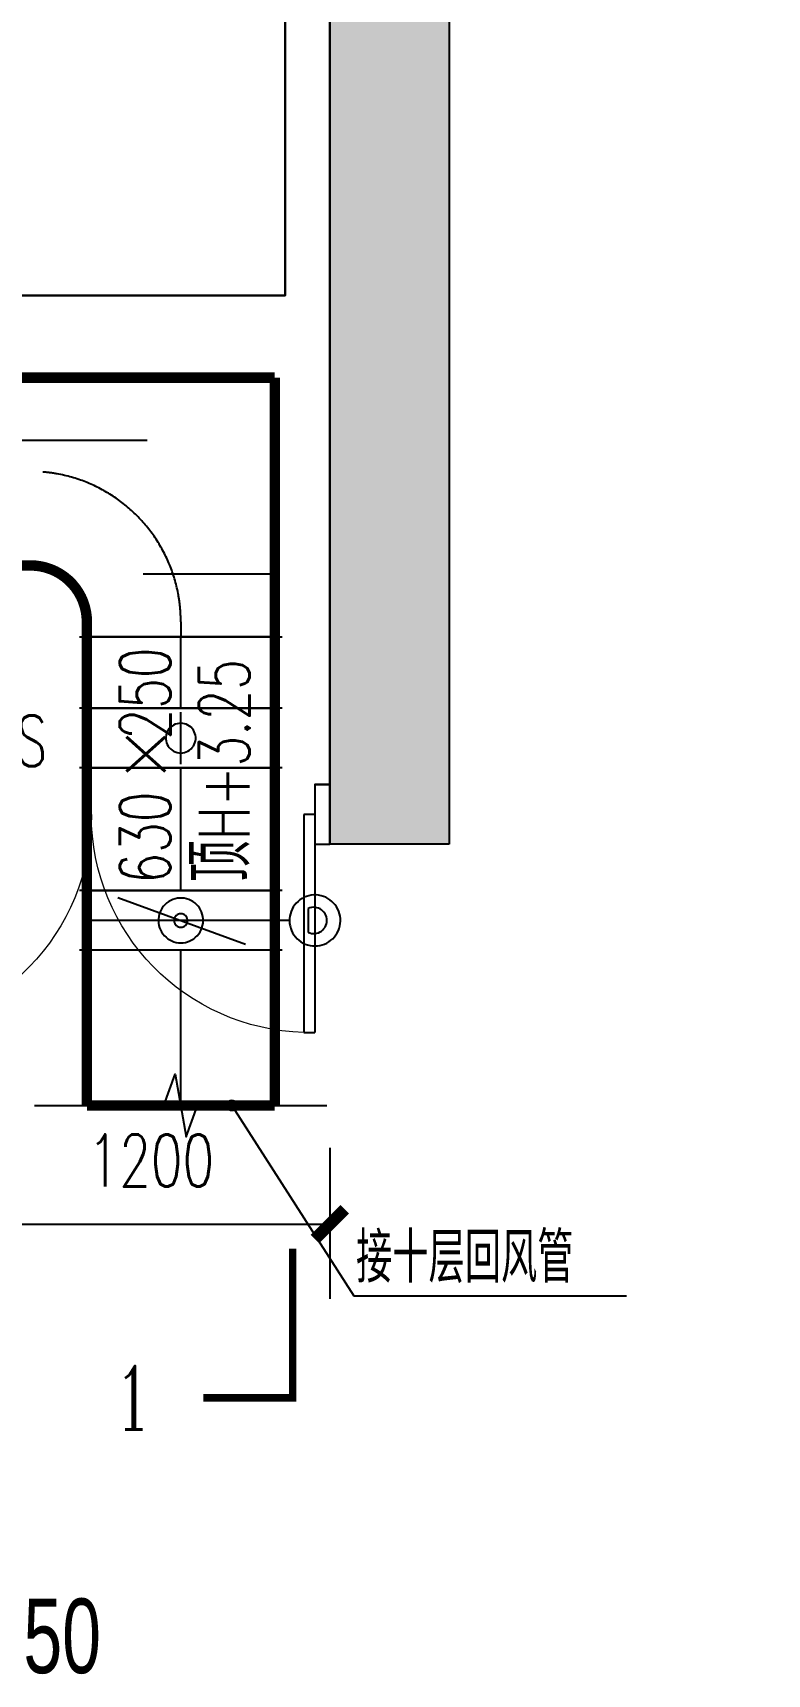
# Model space of a CAD drawing. Extents: x -778003 to -147913, y -2164908 to -814216.
# Drawn here: x -472159 to -469696, y -1288750 to -1283245 of the extents above; entities that cross this region are included whole.
import ezdxf

# ---------------------------------------------------------------- set-up
doc = ezdxf.new("R2010")
doc.units = 0
doc.header["$LTSCALE"] = 1000
doc.header["$MEASUREMENT"] = 0
doc.linetypes.add('CENTER2', pattern=[1.125, 0.75, -0.125, 0.125, -0.125])
doc.layers.get('0').update_dxf_attribs({"linetype": 'CONTINUOUS'})
for name, color, linetype in [('00-风量计算', 6, 'CONTINUOUS'), ('A_STR-砌块墙', 121, 'CONTINUOUS'), ('DIM_SYMB', 3, 'CONTINUOUS'), ('DOOR_FIRE', 220, 'CONTINUOUS'), ('DUCT-回风中心线', 5, 'CENTER2'), ('DUCT-回风标注', 3, 'CONTINUOUS'), ('DUCT-回风法兰', 2, 'CONTINUOUS'), ('DUCT-回风管', 6, 'CONTINUOUS'), ('DUCT-回风管端线', 2, 'CONTINUOUS'), ('DUCT-回风阀门', 7, 'CONTINUOUS'), ('DUCT-新风标注', 3, 'CONTINUOUS'), ('H-公共文字', 7, 'CONTINUOUS'), ('TH_DIM', 3, 'CONTINUOUS'), ('静压箱', 7, 'CONTINUOUS')]:
    doc.layers.add(name, color=color, linetype=linetype)
doc.styles.add('_TCH_DIM', font='SIMPLEX', dxfattribs={"bigfont": 'GBCBIG'})
doc.styles.add('_TCH_DIM_T3', font='SIMPLEX', dxfattribs={"width": 0.705882, "bigfont": 'GBCBIG'})
doc.styles.add('_TCH_LABEL', font='COMPLEX', dxfattribs={"bigfont": 'GBCBIG'})
doc.styles.add('HZF', font='ROS', dxfattribs={"width": 0.8, "bigfont": 'JD'})
doc.dimstyles.new('_TCH_ARCH&&100', dxfattribs={"dimtxt": 297.5, "dimasz": 100, "dimexe": 250, "dimexo": 300, "dimgap": 126.25, "dimtad": 1, "dimdec": 0, "dimzin": 0, "dimdsep": 46, "dimtxsty": '_TCH_DIM_T3', "dimblk": 'ARCHTICK', "dimcen": 0.09, "dimclrt": 7, "dimazin": 2, "dimtfac": 1, "dimtdec": 0, "dimtix": 1, "dimtmove": 2, "dimatfit": 3, "dimfxl": 0, "dimtolj": 1, "dimtzin": 0, "dimarcsym": 0})

# ---------------------------------------------------------------- blocks, each defined once
blk = doc.blocks.new('$DorLib2D$00000002')
for p, q in [((-0.5, 0), (-0.5, 0.4875)), ((-0.475, 0.4875), (-0.5, 0.4875)), ((-0.475, 0), (-0.475, 0.4875)), ((0.475, 0), (0.475, 0.4875)), ((0.475, 0.4875), (0.5, 0.4875)), ((0.5, 0), (0.5, 0.4875)), ((-0.5, 0), (-0.475, 0)), ((0.5, 0), (0.475, 0))]:
    blk.add_line(p, q)
at = {"lineweight": 13}
for centre, start, end in [((-0.4875, 0), 0, 88.5307), ((0.4875, 0), 91.4693, 180)]:
    blk.add_arc(centre, 0.4875, start, end, dxfattribs=at)
blk = doc.blocks.new('A$C39991068')
h = blk.add_hatch(color=16)
h.dxf.hatch_style = 1
h.paths.add_polyline_path([(-966.5, -8634.7), (-1366.5, -8634.7), (-1366.5, -5734.7), (-966.5, -5734.7)])
edge = h.paths.add_edge_path()
edge.add_line((100, -834.7), (-1366.5, -834.7))
edge.add_line((-1366.5, -834.7), (-1366.5, -2534.7))
edge.add_line((-1366.5, -2534.7), (-966.5, -2534.7))
edge.add_line((-966.5, -2534.7), (-966.5, -1234.7))
edge.add_line((-966.5, -1234.7), (100, -1234.7))
edge.add_line((100, -1234.7), (100, -834.7))
at = {"color": 141}
blk.add_lwpolyline([(-966.5, -8634.7), (-1366.5, -8634.7), (-1366.5, -5734.7), (-966.5, -5734.7)], close=True, dxfattribs=at)
for points in [[(-1366.5, -5734.7), (-1366.5, -8434.7)], [(-1366.5, -8434.7), (-1416.5, -8434.7), (-1416.5, -8634.7)]]:
    blk.add_lwpolyline(points, dxfattribs=at)
at = {"layer": 'A_STR-砌块墙'}
for p, q in [((-1416.5, -8434.7), (-1366.5, -8434.7)), ((-1416.5, -8434.7), (-1416.5, -8634.7)), ((-1366.5, -8434.7), (-1366.5, -8634.7)), ((-1416.5, -8634.7), (-1366.5, -8634.7))]:
    blk.add_line(p, q, dxfattribs=at)
at = {"layer": 'DOOR_FIRE', "xscale": -1500, "yscale": 1500, "zscale": -1500, "rotation": 179.9999999887687}
blk.add_blockref('$DorLib2D$00000002', (-2166.5, -8534.7), dxfattribs=at)
blk = doc.blocks.new('_ArchTick')
at = {"color": 0, "linetype": 'ByBlock', "const_width": 0.4}
blk.add_lwpolyline([(-0.5, -0.5), (0.5, 0.5)], dxfattribs=at)
blk = doc.blocks.new('*D59')
at = {"layer": 'TH_DIM', "color": 0, "lineweight": -2}
for p, q in [((-472362.9, -1286984.3), (-472362.9, -1287490.9)), ((-471162.6, -1286984.3), (-471162.6, -1287490.9)), ((-472362.9, -1287240.9), (-471162.6, -1287240.9))]:
    blk.add_line(p, q, dxfattribs=at)
at = {"layer": 'TH_DIM', "color": 0, "lineweight": -2, "xscale": 100, "yscale": 100, "zscale": 100, "rotation": 180}
blk.add_blockref('_ArchTick', (-472362.9, -1287240.9), dxfattribs=at)
at = {"layer": 'TH_DIM', "color": 0, "lineweight": -2, "xscale": 100, "yscale": 100, "zscale": 100}
blk.add_blockref('_ArchTick', (-471162.6, -1287240.9), dxfattribs=at)
at = {"layer": 'TH_DIM', "color": 7, "insert": (-471762.8, -1287027.2), "char_height": 175, "attachment_point": 5, "style": '_TCH_DIM_T3'}
blk.add_mtext('\\A1;1200', dxfattribs=at)

msp = doc.modelspace()

# ---------------------------------------------------------------- linework, layer by layer
at = {"layer": 'DUCT-回风中心线'}
for p, q in [((-471662.6, -1285220.4), (-471662.6, -1285270.4)), ((-471662.6, -1285510.4), (-471662.6, -1285270.6)), ((-471662.6, -1286121.9), (-471662.6, -1285710.8)), ((-471662.6, -1286842.7), (-471662.6, -1286322.3))]:
    msp.add_line(p, q, dxfattribs=at)
msp.add_arc((-472166.6, -1285220.4), 504, 0, 90, dxfattribs=at)
at = {"layer": 'DUCT-回风法兰'}
for p, q in [((-472002.6, -1285270.5), (-471322.6, -1285270.5)), ((-471322.6, -1285510.5), (-472002.6, -1285510.5)), ((-471322.6, -1285710.7), (-472002.6, -1285710.7)), ((-471322.6, -1286122), (-472002.6, -1286122)), ((-471322.6, -1286322.2), (-472002.6, -1286322.2))]:
    msp.add_line(p, q, dxfattribs=at)
at = {"layer": 'DUCT-回风管'}
for p, q in [((-472216.6, -1284611.4), (-471775.6, -1284611.4)), ((-471347.6, -1285060.4), (-471788.6, -1285060.4)), ((-471347.6, -1285270.4), (-471977.6, -1285270.4)), ((-471347.6, -1285270.6), (-471977.6, -1285270.6)), ((-471977.6, -1285510.4), (-471347.6, -1285510.4)), ((-471347.6, -1285710.8), (-471977.6, -1285710.8)), ((-471977.6, -1286121.9), (-471347.6, -1286121.9)), ((-471347.6, -1286322.3), (-471977.6, -1286322.3))]:
    msp.add_line(p, q, dxfattribs=at)
at = {"layer": 'DUCT-回风管', "const_width": 35}
for points in [[(-472216.6, -1284401.4), (-471347.6, -1284401.4)], [(-471347.6, -1284401.4), (-471347.6, -1285270.4)], [(-472166.6, -1285031.4), (-472216.6, -1285031.4)], [(-471977.6, -1285270.4), (-471977.6, -1285220.4)], [(-471977.6, -1285270.6), (-471977.6, -1285510.4)], [(-471347.6, -1285510.4), (-471347.6, -1285270.6)], [(-471977.6, -1285710.6), (-471977.6, -1285510.6)], [(-471347.6, -1285510.6), (-471347.6, -1285710.6)], [(-471977.6, -1285710.8), (-471977.6, -1286121.9)], [(-471347.6, -1286121.9), (-471347.6, -1285710.8)], [(-471977.6, -1286322.1), (-471977.6, -1286122.1)], [(-471347.6, -1286122.1), (-471347.6, -1286322.1)], [(-471977.6, -1286322.3), (-471977.6, -1286842.7)], [(-471347.6, -1286842.7), (-471347.6, -1286322.3)], [(-471977.6, -1286842.7), (-471347.6, -1286842.7)]]:
    msp.add_lwpolyline(points, dxfattribs=at)
msp.add_lwpolyline([(-471977.6, -1285220.4, 0.414214), (-472166.6, -1285031.4)], format="xyb", dxfattribs=at)
at = {"layer": 'DUCT-回风管端线'}
for p, q in [((-471977.6, -1285510.6), (-471347.6, -1285510.6)), ((-471977.6, -1285710.6), (-471347.6, -1285710.6)), ((-471347.6, -1286122.1), (-471977.6, -1286122.1)), ((-471347.6, -1286322.1), (-471977.6, -1286322.1))]:
    msp.add_line(p, q, dxfattribs=at)
at = {"layer": 'DUCT-回风阀门'}
for p, q in [((-471662.6, -1285698.1), (-471662.6, -1285523.1)), ((-471704.8, -1285583.8), (-471707.8, -1285589.3)), ((-471701.1, -1285578.7), (-471704.8, -1285583.8)), ((-471696.8, -1285574.1), (-471701.1, -1285578.7)), ((-471692, -1285570.1), (-471696.8, -1285574.1)), ((-471686.7, -1285566.7), (-471692, -1285570.1)), ((-471681, -1285564.1), (-471686.7, -1285566.7)), ((-471675, -1285562.1), (-471681, -1285564.1)), ((-471668.9, -1285561), (-471675, -1285562.1)), ((-471662.6, -1285560.6), (-471668.9, -1285561)), ((-471656.3, -1285561), (-471662.6, -1285560.6)), ((-471650.2, -1285562.1), (-471656.3, -1285561)), ((-471644.2, -1285564.1), (-471650.2, -1285562.1)), ((-471638.5, -1285566.7), (-471644.2, -1285564.1)), ((-471633.2, -1285570.1), (-471638.5, -1285566.7)), ((-471628.4, -1285574.1), (-471633.2, -1285570.1)), ((-471624.1, -1285578.7), (-471628.4, -1285574.1)), ((-471620.4, -1285583.8), (-471624.1, -1285578.7)), ((-471617.4, -1285589.3), (-471620.4, -1285583.8)), ((-471711.7, -1285601.2), (-471712.5, -1285607.4)), ((-471712.5, -1285607.4), (-471712.5, -1285613.7)), ((-471712.5, -1285613.7), (-471711.7, -1285619.9)), ((-471710.2, -1285595.1), (-471711.7, -1285601.2)), ((-471711.7, -1285619.9), (-471710.2, -1285626)), ((-471707.8, -1285589.3), (-471710.2, -1285595.1)), ((-471710.2, -1285626), (-471707.8, -1285631.9)), ((-471707.8, -1285631.9), (-471704.8, -1285637.4)), ((-471704.8, -1285637.4), (-471701.1, -1285642.4)), ((-471624.1, -1285642.4), (-471620.4, -1285637.4)), ((-471620.4, -1285637.4), (-471617.4, -1285631.9)), ((-471615.1, -1285595.1), (-471617.4, -1285589.3)), ((-471617.4, -1285631.9), (-471615.1, -1285626)), ((-471613.5, -1285601.2), (-471615.1, -1285595.1)), ((-471615.1, -1285626), (-471613.5, -1285619.9)), ((-471612.7, -1285607.4), (-471613.5, -1285601.2)), ((-471613.5, -1285619.9), (-471612.7, -1285613.7)), ((-471612.7, -1285613.7), (-471612.7, -1285607.4)), ((-471701.1, -1285642.4), (-471696.8, -1285647)), ((-471696.8, -1285647), (-471692, -1285651)), ((-471692, -1285651), (-471686.7, -1285654.4)), ((-471686.7, -1285654.4), (-471681, -1285657.1)), ((-471681, -1285657.1), (-471675, -1285659)), ((-471675, -1285659), (-471668.9, -1285660.2)), ((-471668.9, -1285660.2), (-471662.6, -1285660.6)), ((-471662.6, -1285660.6), (-471656.3, -1285660.2)), ((-471656.3, -1285660.2), (-471650.2, -1285659)), ((-471650.2, -1285659), (-471644.2, -1285657.1)), ((-471644.2, -1285657.1), (-471638.5, -1285654.4)), ((-471638.5, -1285654.4), (-471633.2, -1285651)), ((-471633.2, -1285651), (-471628.4, -1285647)), ((-471628.4, -1285647), (-471624.1, -1285642.4)), ((-471873.9, -1286144.7), (-471445.5, -1286301.7)), ((-471729, -1286186.8), (-471732.3, -1286193.8)), ((-471725, -1286180.2), (-471729, -1286186.8)), ((-471720.3, -1286174), (-471725, -1286180.2)), ((-471715.1, -1286168.3), (-471720.3, -1286174)), ((-471709.3, -1286163.2), (-471715.1, -1286168.3)), ((-471703, -1286158.7), (-471709.3, -1286163.2)), ((-471696.2, -1286154.9), (-471703, -1286158.7)), ((-471689.1, -1286151.8), (-471696.2, -1286154.9)), ((-471681.8, -1286149.4), (-471689.1, -1286151.8)), ((-471674.2, -1286147.8), (-471681.8, -1286149.4)), ((-471666.5, -1286147), (-471674.2, -1286147.8)), ((-471658.7, -1286147), (-471666.5, -1286147)), ((-471651, -1286147.8), (-471658.7, -1286147)), ((-471643.5, -1286149.4), (-471651, -1286147.8)), ((-471636.1, -1286151.8), (-471643.5, -1286149.4)), ((-471629, -1286154.9), (-471636.1, -1286151.8)), ((-471622.3, -1286158.7), (-471629, -1286154.9)), ((-471615.9, -1286163.2), (-471622.3, -1286158.7)), ((-471610.1, -1286168.3), (-471615.9, -1286163.2)), ((-471604.9, -1286174), (-471610.1, -1286168.3)), ((-471600.2, -1286180.2), (-471604.9, -1286174)), ((-471596.2, -1286186.8), (-471600.2, -1286180.2)), ((-471593, -1286193.8), (-471596.2, -1286186.8)), ((-471289.4, -1286184.2), (-471292.7, -1286191.8)), ((-471285.4, -1286177), (-471289.4, -1286184.2)), ((-471280.7, -1286170.2), (-471285.4, -1286177)), ((-471275.3, -1286163.9), (-471280.7, -1286170.2)), ((-471269.4, -1286158.1), (-471275.3, -1286163.9)), ((-471263, -1286152.9), (-471269.4, -1286158.1)), ((-471256.1, -1286148.4), (-471263, -1286152.9)), ((-471248.8, -1286144.6), (-471256.1, -1286148.4)), ((-471241.1, -1286141.4), (-471248.8, -1286144.6)), ((-471233.2, -1286139.1), (-471241.1, -1286141.4)), ((-471230, -1286180), (-471235.4, -1286182.1)), ((-471235.4, -1286182.1), (-471235.4, -1286262.1)), ((-471225.1, -1286137.5), (-471233.2, -1286139.1)), ((-471224.2, -1286178.7), (-471230, -1286180)), ((-471216.8, -1286136.7), (-471225.1, -1286137.5)), ((-471218.4, -1286178.1), (-471224.2, -1286178.7)), ((-471212.5, -1286178.3), (-471218.4, -1286178.1)), ((-471208.6, -1286136.7), (-471216.8, -1286136.7)), ((-471206.7, -1286179.3), (-471212.5, -1286178.3)), ((-471200.4, -1286137.5), (-471208.6, -1286136.7)), ((-471201.1, -1286181), (-471206.7, -1286179.3)), ((-471195.7, -1286183.5), (-471201.1, -1286181)), ((-471192.2, -1286139.1), (-471200.4, -1286137.5)), ((-471190.8, -1286186.7), (-471195.7, -1286183.5)), ((-471184.3, -1286141.4), (-471192.2, -1286139.1)), ((-471186.3, -1286190.5), (-471190.8, -1286186.7)), ((-471182.4, -1286194.8), (-471186.3, -1286190.5)), ((-471176.7, -1286144.6), (-471184.3, -1286141.4)), ((-471169.3, -1286148.4), (-471176.7, -1286144.6)), ((-471162.4, -1286152.9), (-471169.3, -1286148.4)), ((-471156, -1286158.1), (-471162.4, -1286152.9)), ((-471150.1, -1286163.9), (-471156, -1286158.1)), ((-471144.7, -1286170.2), (-471150.1, -1286163.9)), ((-471140, -1286177), (-471144.7, -1286170.2)), ((-471136, -1286184.2), (-471140, -1286177)), ((-471132.7, -1286191.8), (-471136, -1286184.2)), ((-471347.6, -1286222.1), (-471977.6, -1286222.1)), ((-471737.6, -1286216.3), (-471737.8, -1286224.1)), ((-471737.8, -1286224.1), (-471737.2, -1286231.8)), ((-471736.6, -1286208.7), (-471737.6, -1286216.3)), ((-471737.2, -1286231.8), (-471735.8, -1286239.4)), ((-471734.8, -1286201.1), (-471736.6, -1286208.7)), ((-471735.8, -1286239.4), (-471733.6, -1286246.8)), ((-471732.3, -1286193.8), (-471734.8, -1286201.1)), ((-471684.4, -1286215.9), (-471685.1, -1286220)), ((-471685.1, -1286220), (-471685.1, -1286224.2)), ((-471685.1, -1286224.2), (-471684.4, -1286228.3)), ((-471682.9, -1286212.1), (-471684.4, -1286215.9)), ((-471684.4, -1286228.3), (-471682.9, -1286232.2)), ((-471680.7, -1286208.5), (-471682.9, -1286212.1)), ((-471682.9, -1286232.2), (-471680.7, -1286235.8)), ((-471677.8, -1286205.4), (-471680.7, -1286208.5)), ((-471680.7, -1286235.8), (-471677.8, -1286238.9)), ((-471674.5, -1286202.9), (-471677.8, -1286205.4)), ((-471677.8, -1286238.9), (-471674.5, -1286241.4)), ((-471670.8, -1286201), (-471674.5, -1286202.9)), ((-471674.5, -1286241.4), (-471670.8, -1286243.2)), ((-471666.8, -1286199.9), (-471670.8, -1286201)), ((-471670.8, -1286243.2), (-471666.8, -1286244.4)), ((-471662.6, -1286199.5), (-471666.8, -1286199.9)), ((-471666.8, -1286244.4), (-471662.6, -1286244.8)), ((-471658.5, -1286199.9), (-471662.6, -1286199.5)), ((-471662.6, -1286244.8), (-471658.5, -1286244.4)), ((-471654.4, -1286201), (-471658.5, -1286199.9)), ((-471658.5, -1286244.4), (-471654.4, -1286243.2)), ((-471650.7, -1286202.9), (-471654.4, -1286201)), ((-471654.4, -1286243.2), (-471650.7, -1286241.4)), ((-471647.4, -1286205.4), (-471650.7, -1286202.9)), ((-471650.7, -1286241.4), (-471647.4, -1286238.9)), ((-471644.6, -1286208.5), (-471647.4, -1286205.4)), ((-471647.4, -1286238.9), (-471644.6, -1286235.8)), ((-471642.4, -1286212.1), (-471644.6, -1286208.5)), ((-471644.6, -1286235.8), (-471642.4, -1286232.2)), ((-471640.9, -1286215.9), (-471642.4, -1286212.1)), ((-471642.4, -1286232.2), (-471640.9, -1286228.3)), ((-471640.1, -1286220), (-471640.9, -1286215.9)), ((-471640.9, -1286228.3), (-471640.1, -1286224.2)), ((-471640.1, -1286224.2), (-471640.1, -1286220)), ((-471590.4, -1286201.1), (-471593, -1286193.8)), ((-471591.6, -1286246.8), (-471589.4, -1286239.4)), ((-471588.6, -1286208.7), (-471590.4, -1286201.1)), ((-471589.4, -1286239.4), (-471588, -1286231.8)), ((-471587.6, -1286216.3), (-471588.6, -1286208.7)), ((-471588, -1286231.8), (-471587.4, -1286224.1)), ((-471587.4, -1286224.1), (-471587.6, -1286216.3)), ((-471298.2, -1286222.1), (-471347.6, -1286222.1)), ((-471298, -1286215.9), (-471298.2, -1286224.2)), ((-471298.2, -1286224.2), (-471297.6, -1286232.4)), ((-471297, -1286207.7), (-471298, -1286215.9)), ((-471297.6, -1286232.4), (-471296.2, -1286240.6)), ((-471295.2, -1286199.7), (-471297, -1286207.7)), ((-471296.2, -1286240.6), (-471294.1, -1286248.6)), ((-471292.7, -1286191.8), (-471295.2, -1286199.7)), ((-471179, -1286199.7), (-471182.4, -1286194.8)), ((-471182.4, -1286249.4), (-471179, -1286244.6)), ((-471176.4, -1286204.9), (-471179, -1286199.7)), ((-471179, -1286244.6), (-471176.4, -1286239.3)), ((-471174.4, -1286210.5), (-471176.4, -1286204.9)), ((-471176.4, -1286239.3), (-471174.4, -1286233.8)), ((-471173.3, -1286216.3), (-471174.4, -1286210.5)), ((-471174.4, -1286233.8), (-471173.3, -1286228)), ((-471172.9, -1286222.1), (-471173.3, -1286216.3)), ((-471173.3, -1286228), (-471172.9, -1286222.1)), ((-471130.2, -1286199.7), (-471132.7, -1286191.8)), ((-471131.4, -1286248.6), (-471129.2, -1286240.6)), ((-471128.4, -1286207.7), (-471130.2, -1286199.7)), ((-471129.2, -1286240.6), (-471127.8, -1286232.4)), ((-471127.4, -1286215.9), (-471128.4, -1286207.7)), ((-471127.8, -1286232.4), (-471127.2, -1286224.2)), ((-471127.2, -1286224.2), (-471127.4, -1286215.9)), ((-471733.6, -1286246.8), (-471730.7, -1286254)), ((-471730.7, -1286254), (-471727.1, -1286260.8)), ((-471727.1, -1286260.8), (-471722.7, -1286267.3)), ((-471722.7, -1286267.3), (-471717.8, -1286273.2)), ((-471717.8, -1286273.2), (-471712.2, -1286278.6)), ((-471712.2, -1286278.6), (-471706.2, -1286283.4)), ((-471706.2, -1286283.4), (-471699.6, -1286287.6)), ((-471699.6, -1286287.6), (-471692.7, -1286291)), ((-471692.7, -1286291), (-471685.5, -1286293.8)), ((-471685.5, -1286293.8), (-471678, -1286295.7)), ((-471678, -1286295.7), (-471670.3, -1286296.9)), ((-471670.3, -1286296.9), (-471662.6, -1286297.3)), ((-471662.6, -1286297.3), (-471654.9, -1286296.9)), ((-471654.9, -1286296.9), (-471647.2, -1286295.7)), ((-471647.2, -1286295.7), (-471639.7, -1286293.8)), ((-471639.7, -1286293.8), (-471632.5, -1286291)), ((-471632.5, -1286291), (-471625.6, -1286287.6)), ((-471625.6, -1286287.6), (-471619, -1286283.4)), ((-471619, -1286283.4), (-471613, -1286278.6)), ((-471613, -1286278.6), (-471607.4, -1286273.2)), ((-471607.4, -1286273.2), (-471602.5, -1286267.3)), ((-471602.5, -1286267.3), (-471598.1, -1286260.8)), ((-471598.1, -1286260.8), (-471594.5, -1286254)), ((-471594.5, -1286254), (-471591.6, -1286246.8)), ((-471294.1, -1286248.6), (-471291.1, -1286256.3)), ((-471291.1, -1286256.3), (-471287.5, -1286263.7)), ((-471287.5, -1286263.7), (-471283.1, -1286270.7)), ((-471283.1, -1286270.7), (-471278.1, -1286277.3)), ((-471278.1, -1286277.3), (-471272.5, -1286283.3)), ((-471272.5, -1286283.3), (-471266.3, -1286288.8)), ((-471266.3, -1286288.8), (-471259.6, -1286293.7)), ((-471259.6, -1286293.7), (-471252.5, -1286297.9)), ((-471252.5, -1286297.9), (-471245, -1286301.4)), ((-471245, -1286301.4), (-471237.2, -1286304.1)), ((-471235.4, -1286262.1), (-471230, -1286264.2)), ((-471230, -1286264.2), (-471224.2, -1286265.6)), ((-471224.2, -1286265.6), (-471218.4, -1286266.2)), ((-471218.4, -1286266.2), (-471212.5, -1286266)), ((-471212.5, -1286266), (-471206.7, -1286265)), ((-471206.7, -1286265), (-471201.1, -1286263.2)), ((-471201.1, -1286263.2), (-471195.7, -1286260.8)), ((-471195.7, -1286260.8), (-471190.8, -1286257.6)), ((-471190.8, -1286257.6), (-471186.3, -1286253.8)), ((-471188.3, -1286304.1), (-471180.5, -1286301.4)), ((-471186.3, -1286253.8), (-471182.4, -1286249.4)), ((-471180.5, -1286301.4), (-471173, -1286297.9)), ((-471173, -1286297.9), (-471165.8, -1286293.7)), ((-471165.8, -1286293.7), (-471159.1, -1286288.8)), ((-471159.1, -1286288.8), (-471153, -1286283.3)), ((-471153, -1286283.3), (-471147.3, -1286277.3)), ((-471147.3, -1286277.3), (-471142.3, -1286270.7)), ((-471142.3, -1286270.7), (-471138, -1286263.7)), ((-471138, -1286263.7), (-471134.3, -1286256.3)), ((-471134.3, -1286256.3), (-471131.4, -1286248.6)), ((-471237.2, -1286304.1), (-471229.1, -1286306.1)), ((-471229.1, -1286306.1), (-471221, -1286307.3)), ((-471221, -1286307.3), (-471212.7, -1286307.7)), ((-471212.7, -1286307.7), (-471204.5, -1286307.3)), ((-471204.5, -1286307.3), (-471196.3, -1286306.1)), ((-471196.3, -1286306.1), (-471188.3, -1286304.1))]:
    msp.add_line(p, q, dxfattribs=at)
at = {"layer": 'H-公共文字'}
for p, q in [((-471491.5, -1286842.7, 3250), (-471082.7, -1287480.9, 3250)), ((-471082.7, -1287480.9, 3250), (-470167.8, -1287480.9, 3250))]:
    msp.add_line(p, q, dxfattribs=at)
at = {"layer": 'H-公共文字', "elevation": 3250}
msp.add_lwpolyline([(-472153.7, -1286842.7), (-471719.3, -1286842.7), (-471681.1, -1286737.7), (-471644.1, -1286947.7), (-471606.8, -1286842.7), (-471172.5, -1286842.7)], dxfattribs=at)
at = {"layer": 'H-公共文字', "const_width": 20, "elevation": 3250}
msp.add_lwpolyline([(-471496.5, -1286851.4, 1), (-471486.6, -1286834, 1)], format="xyb", close=True, dxfattribs=at)
at = {"layer": 'H-公共文字', "const_width": 25}
msp.add_lwpolyline([(-471587.4, -1287823.3), (-471287.4, -1287823.3), (-471287.4, -1287323.3)], dxfattribs=at)
at = {"layer": '静压箱', "lineweight": 30}
msp.add_lwpolyline([(-473712.4, -1283126.4), (-471312.7, -1283126.4), (-471312.7, -1284126.3), (-473712.4, -1284126.3)], close=True, dxfattribs=at)

# ---------------------------------------------------------------- block references
at = {"layer": '00-风量计算'}
msp.add_blockref('A$C39991068', (-469796.1, -1277331.8), dxfattribs=at)

# ---------------------------------------------------------------- texts
at = {"layer": 'DIM_SYMB', "color": 7, "style": 'HZF', "width": 0.7}
msp.add_text('1:50', height=250, dxfattribs=at).set_placement((-472385.7, -1288746.8))
at = {"layer": 'DUCT-回风标注', "style": '_TCH_DIM', "width": 0.705882}
for s, p in [('250', (-471697.2, -1285615.2)), ('H+3.25', (-471431.8, -1285952.3)), ('630', (-471697.2, -1286098.5))]:
    msp.add_text(s, height=170, rotation=90, dxfattribs=at).set_placement(p)
at = {"layer": 'DUCT-回风标注', "style": '_TCH_DIM'}
for s, p in [('×', (-471697.2, -1285755.6)), ('顶', (-471431.8, -1286092.7))]:
    msp.add_text(s, height=192.9, rotation=90, dxfattribs=at).set_placement(p)
at = {"layer": 'DUCT-新风标注', "style": '_TCH_DIM', "width": 0.705882}
msp.add_text('FDS', height=170, dxfattribs=at).set_placement((-472414, -1285704.9, -1))
at = {"layer": 'H-公共文字', "color": 7, "style": '_TCH_DIM'}
msp.add_text('接十层回风管', height=168.79, dxfattribs=at).set_placement((-471074.9, -1287437.1, 3250))
at = {"layer": 'H-公共文字', "color": 7, "style": '_TCH_LABEL', "width": 0.705882}
msp.add_text('1', height=212.5, dxfattribs=at).set_placement((-471887.4, -1287929.5))

# ---------------------------------------------------------------- dimensions: what is measured, and where the dimension line sits
at = {"layer": 'TH_DIM'}
dim = msp.add_linear_dim(base=(-471162.6, -1287240.9), p1=(-472362.9, -1286684.3), p2=(-471162.6, -1286684.3), dimstyle='_TCH_ARCH&&100', override={"dimtxt": 175}, dxfattribs=at)
dim.commit()
dim.dimension.update_dxf_attribs({"geometry": '*D59', "text_midpoint": (-471762.8, -1287027.2)})

doc.saveas('drawing.dxf')
